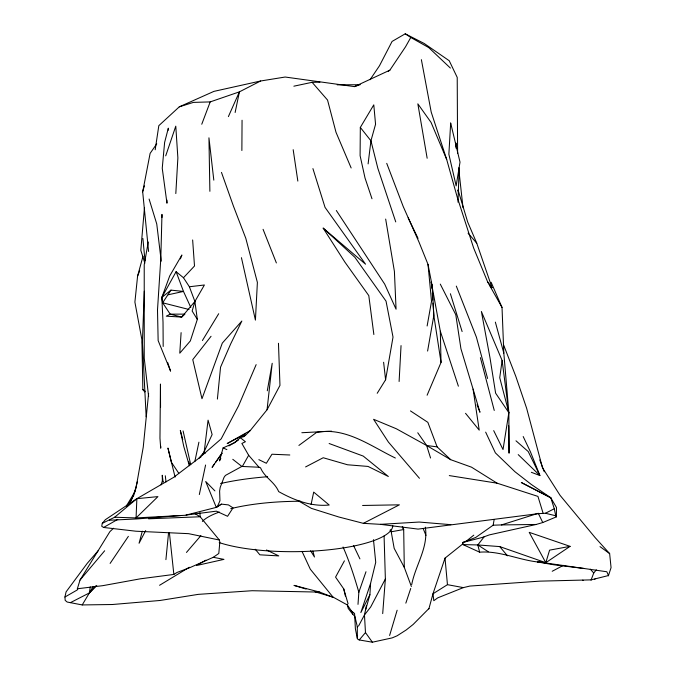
<?xml version="1.0" encoding="UTF-8"?>
<svg xmlns="http://www.w3.org/2000/svg" width="676" height="676" viewBox="0 0 676 676"><rect width="100%" height="100%" fill="white"/><g stroke="black" fill="none" stroke-linecap="round" stroke-linejoin="round"><path stroke-width="1.01" d="M161.961 217.503L161.97 214.393L160.812 258.401L157.5 309.954L158.142 340.586L170.58 371.158L167.682 362.497M241.873 150.52L242.059 120.244M463.102 543.69L445.019 558.131L432.978 593.782L433.815 600.71L437.71 597.863L463.373 587.613L469.904 586.067L539.837 581.14L591.145 579.873L608.493 575.538L606.828 571.752L540.47 562.238C519.954 560.649 500.333 550.484 479.63 552.182L462.967 544.594L462.621 542.524L482.622 537.344L489.356 534.885L536.169 524.466L542.752 522.54L556.407 516.853L556.466 507.515L550.805 497.781L531.285 484.438L514.968 471.738L495.381 452.869L485.655 432.133M368.107 163.905L370.938 140.802L375.56 124.274L373.786 104.839L360.325 127.434L360.097 155.657L365.023 178.008L371.986 198.761M457.998 202.166L459.122 167.986M168.248 130.24L168.324 128.17L164.631 142.391L162.24 168.248L166.964 203.206L166.955 200.054M144.309 291.229L142.399 342.478L146.16 416.762M256.145 364.634L238.527 405.904L221.17 438.885L199.107 458.041L173.529 477.442L136.865 498.685L136.07 517.926L114.641 517.241L102.279 523.351L101.721 526.249L103.563 527.466L135.96 531.218L188.57 533.66L219.337 540.014L219.827 542.127L218.804 553.475L213.286 557.303L189.948 567.612L176.994 572.462L173.859 574.431L140.295 578.825L102.786 585.669L77.36 588.762L77.715 589.472L76.92 590.148L64.938 597.018L65.175 600.339L67.161 602.037L82.218 604.935L112.385 604.513L160.06 600.474L198.245 594.365L252.114 590.723L319.756 592.108L332.271 597.009M399.11 381.484L401.045 345.597M175.811 193.556L177.873 157.871L175.777 126.159L165.713 155.843M365.716 609.642L369.907 594.728L370.583 583.388L375.729 562.322L373.473 539.668M181.109 332.626L179.774 353.202L190.328 340.949L197.333 319.368L194.899 301.479L189.381 286.759L183.475 277.735L176.098 271.684L161.843 297.432L163.026 322.275L163.186 346.475M358.001 604.378L358.846 592.235L365.986 571.735M382.7 613.605L385.371 578.969L384.086 536.034M144.453 207.726L140.811 250.297L144.858 263.167M165.916 559.643L168.561 532.688M217.393 399.085L220.545 367.195L230.685 343.898L241.856 321.032L222.303 343.112L201.98 398.739L192.761 359.624L211.056 336.285M143.016 256.204L137.591 276.078L134.896 302.096L141.892 339.724L142.847 389.621L144.841 391.945M148.61 393.432L143.244 447.132L135.969 488.359L129.691 503.941M242.904 437.059L245.481 435.344L250.213 430.587L267.054 409.766L272.208 363.274L267.29 390.787M357.393 627.066L354.866 616.25L352.644 614.171L352.787 612.946L347.295 604.935L333.369 597.263L315.143 591.813M200.84 457.23L199.107 458.041L204.186 451.982L208.073 420.168L212.129 434.541L202.749 454.754M493.7 430.62L503.028 449.557L508.851 412.664L495.618 393.162L489.99 357.79L481.38 311.484L502.116 360.485L499.733 377.732L508.851 412.664L509.053 453.182L508.69 425.787M90.263 586.869L89.376 592.928L82.218 604.935M155.184 149.785L158.818 125.668L179.284 106.833L213.912 91.378L260.598 81.002L285.162 77.03L354.444 86.621L360.257 84.635M377.208 393.288L385.599 379.785L393.018 337.087L386.03 301.133L354.883 257.303L323.179 228.133L344.828 262.026L368.792 295.606L373.862 334.519M427.604 351.055L433.831 315.464L432.201 285.999L428.009 264.392L418.993 242.059L403.209 206.526L386.731 163.347M148.255 242.008L144.225 264.764L144.241 358.187L148.627 396.558M427.131 325.984L431.525 301.319L428.009 264.392M411.718 584.579C415.377 565.364 428.559 547.526 425.331 527.179M462.621 542.524L475.794 537.412L493.142 525.193L494.063 520.013M235.13 112.486L239.414 91.852L260.598 81.002M366.358 605.84L364.465 614.957L365.479 632.592L372.383 642.2L392.156 637.899L397.15 635.778L406.251 629.931L413.146 624.455L428.973 608.501M311.095 504.482L313.689 492.103L329.212 505.023C311.154 506.78 294.17 500.24 278.681 491.613C274.6 481.785 264.477 477.459 260.547 467.817L258.984 467.234L241.856 466.44L225.429 475.422L224.043 477.332L220.215 487.362L219.615 491.038L219.962 500.739L217.359 506.704L216.286 507.38L185.199 515.289L136.07 517.926L157.947 496.607L136.865 498.685L105.346 519.7L102.279 523.351M194.798 461.649L198.913 442.172M199.327 494.545L205.58 465.02M64.938 597.018L66.071 591.889L87.246 563.328L98.24 550.653M133.341 496.759L137.439 481.481M142.315 531.175L139.062 543.259L145.678 530.559M428.863 608.915L432.978 593.782L447.453 584.672L463.373 587.613M238.611 439.915L234.319 442.772L223.072 447.943L219.506 460.922L220.841 458.235M189.381 286.759L204.397 284.985L194.899 301.479L192.145 311.019L197.333 319.368M389.621 635.482L397.142 610.234M584.039 568.474L554.058 564.815L537.445 561.942L545.802 562.694L549.596 550.146L570.088 546.352L529.207 532.342L545.802 562.694L570.088 546.352M77.36 588.762L80.005 580.084L109.867 531.674L113.534 528.218M142.577 191.823L144.411 185.841M608.4 575.834L611.062 567.612L609.642 553.602L595.252 537.724L560.083 495.373L542.473 467.75L526.638 408.279L515.796 376.329L503.451 344.566M161.065 484.853L162.367 480.966L162.265 475.262L163.144 482.174L162.367 480.966M370.583 583.388L360.849 612.557L369.907 594.728M405.837 603.144L410.729 588.45M194.899 301.479L181.667 317.095L166.313 316.165L170.208 314.154L184.937 314.129L181.667 317.095L170.208 314.154L162.654 302.797L161.843 297.432L169.684 275.994L181.895 255.004L180.391 258.9M201.761 124.232L210.194 101.907L239.414 91.852L228.387 116.602M591.044 580.16L593.739 572.995L596.342 569.817M137.591 276.078L139.687 270.814M427.105 395.223L441.039 362.42L440.313 331.206L431.744 284.63L432.023 288.745M385.371 578.969L370.685 606.997L364.465 614.957L358.5 626.137M267.054 409.766L279.965 385.388L278.47 343.281M344.422 560.835L335.566 577.118L343.729 588.88L348.089 603.786M370.059 79.7L379.473 65.783L392.08 41.43L405.237 33.8L410.78 37.467L405.549 46.779L389.866 70.169L388.269 71.343M242.414 466.322L248.658 455.278L241.873 443.456L245.413 441.741L240.335 437.718L234.319 442.772L228.894 445.898M93.018 586.717L89.376 592.928L70.388 602.662M189.026 309.498L162.654 302.797L170.944 290.122L183.483 291.432L190.793 307.386M202.42 340.518L218.694 313.723M126.37 505.961L135.09 491.613M127.012 506.392L132.192 498.508M110.12 563.412L128.372 536.347M156.748 143.853L150.114 153.376L142.687 191.899L148.593 251.489M214.436 464.04L212.087 467.353L221.914 453.173M215.61 462.384L222.066 453.266M479.63 552.182L477.822 544.949L484.21 536.719M80.005 580.084L104.67 550.763M357.308 626.652L357.334 638.533L358.001 639.412L359.243 639.952L365.479 632.592M186.466 552.436L200.89 535.654M95.738 585.948L89.376 592.928L96.752 585.56M183.475 277.735L194.502 265.998L192.643 239.972M114.641 517.241L136.865 498.685M161.843 297.432L170.944 290.122M465.57 541.721L473.792 535.155M298.893 445.433L316.571 432.42C345.512 426.776 370.735 446.168 395.367 458.024M594.576 579.315L595.133 578.918M217.359 506.704L221.432 504.119L228.446 504.913L233.017 507.887L227.575 516.295L216.371 511.157L186.111 515.061M221.432 504.119L216.286 507.38L205.707 481.506L214.917 490.903M159.561 585.289L189.305 567.257M205.91 560.167L196.522 565.525L223.95 559.373L213.286 557.303M103.563 527.466L117.768 519.379M250.213 430.587L227.187 443.549L245.185 434.085M552.216 571.271L563.387 565.356M305.594 466.93L323.221 457.745L347.548 464.775L368.04 466.432L388.345 476.487L363.223 456.08L329.136 443.515M298.826 501.102L311.382 508.36L338.777 516.988L363.358 523.342L399.381 504.828L362.589 505.471M363.358 523.342L380.444 524.339L418.081 529.105L538.062 513.675L545.447 513.261L554.278 508.749L550.805 497.781L521.365 482.554L550.805 497.781M354.444 86.621L389.866 70.169M240.335 437.718L245.481 435.344M179.284 106.833L193.395 102.397L210.194 101.907M493.142 525.193L501.431 524.931L538.29 513.287L542.752 522.54M168.206 294.77L183.483 291.432L176.098 271.684M293.866 86.19L312.101 82.311L319.925 82.168M181.59 515.484L136.594 518.957L109.478 520.233M380.444 524.339L419.171 522.049L450.824 524.669M301.842 432.724L331.51 431.161M148.602 518.813L200.164 516.76L219.337 540.014M501.431 524.931L536.169 524.466M337.197 84.838L357.976 84.745M462.967 544.594L477.822 544.949L499.716 546.588L545.802 562.694M289.818 454.99L271.963 454.23L266.352 463.271L258.849 459.655M537.445 561.942L540.47 562.238M419.441 478.295L388.387 442.053L373.583 419.289L396.322 428.761L426.649 445.509L437.11 446.87L450.698 459.688L471.535 467.184L497.088 483.179L537.944 496.404L543.048 513.067M449.295 475.591L497.088 483.179M359.243 639.952L372.383 642.2M545.447 513.261L555.731 515.771L556.407 516.853M319.756 592.108L293.984 585.391L306.076 589.058M582.594 580.194L583.489 580.456M531.353 472.313L539.896 475.524L530.432 451.813L523.19 436.535M223.072 447.943L226.899 449.599M266.513 549.977L278.749 555.909L259.863 554.81L255.241 549.25M405.237 33.8L424.19 43.475L449.236 60.739L457.221 77.427L457.61 153.553M490.185 286.675L492.035 287.68L476.757 243.208L467.674 222.007L458.075 190.074M410.78 37.467L428.761 47.599L450.368 68.056M417.76 432.775L426.649 445.509L450.698 459.688M194.882 513.583L200.164 516.76L199.902 512.662M477.822 544.949L488.241 551.717M410.467 410.923L427.857 422.348L437.11 446.87M600.018 546.63L609.642 553.602M142.847 389.621L145.154 391.294M232.781 459.308L241.856 466.44M351.393 610.952L354.57 613.487L355.382 628.722L357.3 638.364M323.179 228.133L365.539 264.189L325.038 207.371L312.92 168.603M515.982 440.811L528.243 451.56L539.896 475.524L518.213 454.61M590.283 569.184L593.739 572.995M312.101 82.311L327.547 100.056L336.006 132.293L351.148 167.969M468.071 233.169L476.757 243.208M248.658 455.278L258.984 467.234M499.716 546.588L507.465 555.816M465.536 413.315L479.216 430.13L473.082 389.139L460.939 348.791L455.785 314.72L440.287 284.114M333.158 597.28L310.309 569.209L302.011 551.346M360.325 127.434L370.938 140.802L377.867 168.383L395.747 221.905M352.644 614.171L348.216 608.417L347.27 604.302M421.376 59.665L431.204 112.081L446.684 159.46L457.297 197.384L473.656 248.05L487.624 281.85L492.035 287.68M390.018 530.136L391.21 531.775L394.176 548.363L404.29 567.392L411.38 586.498M178.76 473.234L171.383 462.274L167.944 448.036L175.101 477.138M204.186 451.982L205.115 453.376M336.327 210.515L384.695 284.123L396.06 309.202L394.404 271.397L385.666 219.075M310.605 550.788L314.475 557.016L312.836 551.05M487.624 281.85L502.023 307.436L503.823 353.134L508.851 412.664L502.116 360.485M402.212 526.824L403.69 529.545L404.29 567.392M343.053 547.011C349.484 561.579 354.41 576.949 358.846 592.235M408.16 217.849L418.038 238.366M353.582 545.625L359.919 558.875M491.139 282.289L502.023 307.436M446.684 159.46L431.06 122.424L417.844 103.842L427.156 158.243M423.244 528.75L425.964 535.434M263.065 229.308L276.374 262.939M456.308 286.1L476.419 337.206L487.582 378.459M477.028 404.721L479.96 412.25L473.082 389.139M539.778 459.942L544.264 471.763M402.583 526.604L403.69 529.545L391.21 531.775L390.551 529.832M221.475 172.397L233.414 206.062L245.81 238.332L257.387 282.433L255.418 320.12L241.433 257.683M440.313 331.206L458.379 386.19M430.95 282.095L432.201 285.999M426.649 445.509L430.553 458.007M450.402 293.747L462.114 331.553M149.1 199.04L156.756 223.993L161.226 261.139M189.364 465.756L183.813 446.566L180.323 430.477L182.765 439.552M495.356 322.114L503.823 353.134M188.748 461.75L189.567 464.775M480.391 357.655L494.249 410.442M343.729 588.88L345.385 596.08M183.086 430.933L190.742 464.784M554.278 508.749L555.731 515.771M457.965 190.117L458.353 192.195M441.039 362.42L433.831 315.464L433.003 303.135M293.181 149.692L297.837 181.084M213.81 180.146L208.943 137.811L209.881 191.308M165.299 475.769L166.009 481.929M383.613 362.26L385.599 379.785M456.452 148.188L455.877 142.966L456.097 148.205M458.641 168.003L463.001 207.642M169.406 532.713L173.859 574.431M142.881 238.442L145.027 260.97M445.019 558.131L447.453 584.672M432.302 292.852L432.792 300.051M508.47 408.921L508.496 411.033M160.55 407.18L160.457 384.053L159.967 438.259L160.711 448.18L160.702 446.075M392.798 525.784A96.66 25.181 -0.7 0 1 326.28 550.061A96.66 25.181 -0.7 0 1 219.21 542.591M202.369 521.458A96.66 25.181 -0.7 0 1 219.345 512.062M230.736 508.682A96.66 25.181 -0.7 0 1 300.6 501.271M220.587 483.543A118.613 30.902 -0.7 0 1 267.611 476.715M450.672 123.066L448.872 154.263L456.156 185.892L460.01 162.122L450.672 123.066"/></g></svg>
